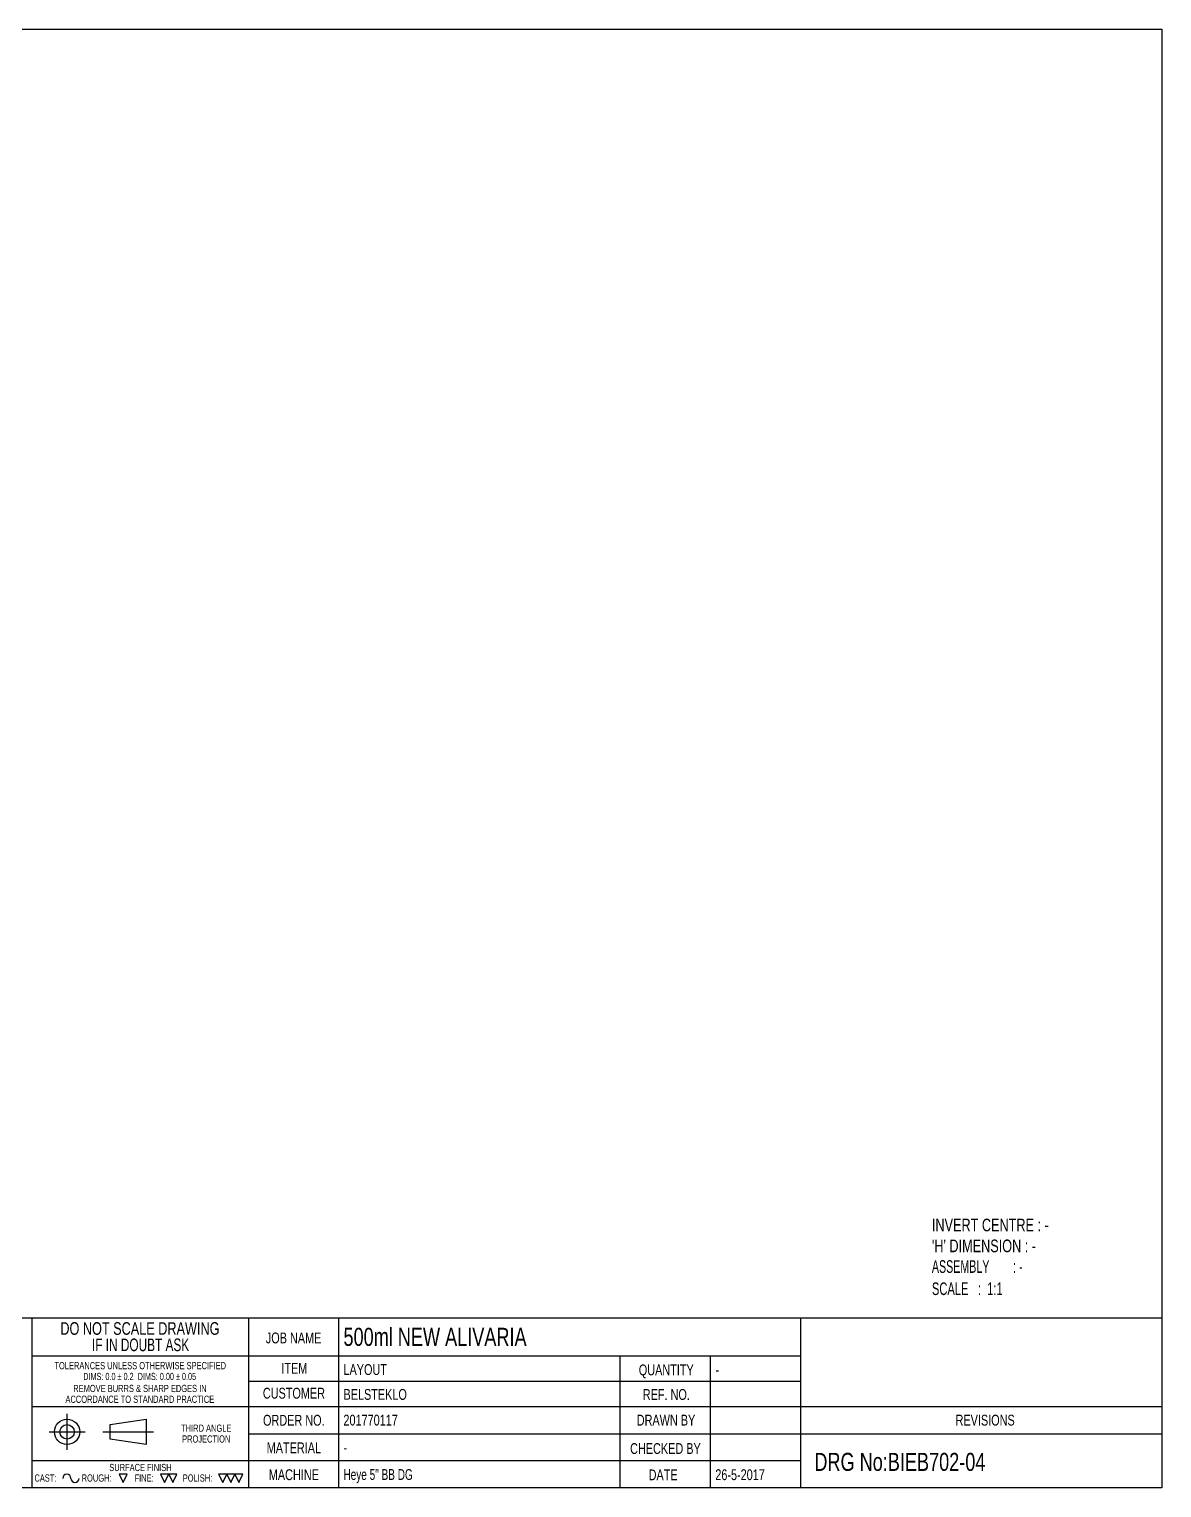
# Model space of a CAD drawing. Header units: millimetres. Extents: x 8 to 586, y 8 to 412.
# Drawn here: x 272.3 to 586, y 8 to 412 of the extents above; entities that cross this region are included whole.
import ezdxf

# ---------------------------------------------------------------- set-up
doc = ezdxf.new("R2010")
doc.units = ezdxf.units.MM
doc.layers.add('DIMENSIONS', color=2, linetype='Continuous')
doc.layers.add('TEXT', color=2, linetype='Continuous')
doc.layers.add('OUTLINE', color=7, linetype='Continuous', lineweight=25)
doc.styles.add('SLDTEXTSTYLE0', font='TXT', dxfattribs={"width": 0.75})
doc.styles.add('SLDTEXTSTYLE1', font='TXT', dxfattribs={"width": 0.691176})
doc.styles.add('SLDTEXTSTYLE2', font='TXT', dxfattribs={"width": 0.7})
doc.styles.add('SLDTEXTSTYLE3', font='TXT', dxfattribs={"width": 0.692308})
doc.styles.add('SLDTEXTSTYLE4', font='TXT', dxfattribs={"width": 0.631579})
doc.styles.add('SLDTEXTSTYLE5', font='TXT', dxfattribs={"width": 0.660714})
doc.dimstyles.new('SLDDIMSTYLE4', dxfattribs={"dimtxt": 3.5, "dimasz": 2, "dimexe": 0, "dimexo": 0.0625, "dimgap": 0.875, "dimtad": 1, "dimrnd": 1e-09, "dimzin": 12, "dimdsep": 46, "dimtxsty": 'SLDTEXTSTYLE0', "dimsah": 1, "dimcen": 0, "dimadec": 0, "dimazin": 3, "dimtfac": 1, "dimtofl": 0, "dimtmove": 0, "dimatfit": 3, "dimfxl": 0, "dimfrac": 2, "dimtolj": 1, "dimtzin": 12, "dimarcsym": 0})
doc.dimstyles.new('SLDDIMSTYLE6', dxfattribs={"dimtxt": 3.5, "dimasz": 2, "dimexe": 0, "dimexo": 0.0625, "dimgap": 0.875, "dimtad": 1, "dimrnd": 1e-09, "dimzin": 12, "dimdsep": 46, "dimtxsty": 'SLDTEXTSTYLE0', "dimsah": 1, "dimcen": 0, "dimadec": 0, "dimazin": 3, "dimtfac": 1, "dimtofl": 0, "dimtmove": 0, "dimatfit": 3, "dimfxl": 0, "dimfrac": 2, "dimtolj": 1, "dimtzin": 12, "dimarcsym": 0})

# ---------------------------------------------------------------- blocks, each defined once
blk = doc.blocks.new('SW_NOTE_1')
at = {"layer": 'TEXT', "color": 0, "char_height": 2, "attachment_point": 2, "style": 'SLDTEXTSTYLE0'}
for s, insert in [('THIRD ANGLE', (8.34, 2.57)), ('PROJECTION', (8.33, -0.43))]:
    blk.add_mtext(s, dxfattribs=dict(at, insert=insert))
blk = doc.blocks.new('SW_NOTE_2')
at = {"layer": 'TEXT', "color": 0, "char_height": 2, "attachment_point": 2, "style": 'SLDTEXTSTYLE0'}
for s, insert in [('REMOVE BURRS & SHARP EDGES IN', (21.78, 2.57)), ('ACCORDANCE TO STANDARD PRACTICE', (21.75, -0.43))]:
    blk.add_mtext(s, dxfattribs=dict(at, insert=insert))
blk = doc.blocks.new('SW_NOTE_3')
at = {"layer": 'TEXT', "color": 0, "char_height": 2, "attachment_point": 2}
for s, insert, style in [('TOLERANCES UNLESS OTHERWISE SPECIFIED', (27.09, 2.57), 'SLDTEXTSTYLE0'), ('DIMS: 0.0 ± 0.2  DIMS: 0.00 ± 0.05', (26.93, -0.43), 'SLDTEXTSTYLE1')]:
    blk.add_mtext(s, dxfattribs=dict(at, insert=insert, style=style))
blk = doc.blocks.new('SW_NOTE_4')
at = {"layer": 'TEXT', "color": 0, "char_height": 3.5, "attachment_point": 2}
for s, insert, style in [('DO NOT SCALE DRAWING', (28.71, 4.5), 'SLDTEXTSTYLE0'), ('IF IN DOUBT ASK', (28.89, -0.03), 'SLDTEXTSTYLE2')]:
    blk.add_mtext(s, dxfattribs=dict(at, insert=insert, style=style))
blk = doc.blocks.new('_D_9')
at = {"layer": 'DIMENSIONS'}
blk.add_line((195.8, 149.87), (177.06, 148.22), dxfattribs=at)
blk.add_solid([(195.8, 149.87), (193.76, 150.19), (193.85, 149.19)], dxfattribs=at)
at = {"layer": 'DIMENSIONS', "insert": (176.66, 152.72), "char_height": 3.5, "attachment_point": 1, "rotation": 5.0119, "style": 'SLDTEXTSTYLE0'}
blk.add_mtext('R108,02', dxfattribs=at)
blk = doc.blocks.new('_D_30')
at = {"layer": 'DIMENSIONS'}
blk.add_line((193.81, 194.68), (180.25, 194.1), dxfattribs=at)
blk.add_solid([(193.81, 194.68), (191.79, 195.09), (191.83, 194.09)], dxfattribs=at)
at = {"layer": 'DIMENSIONS', "insert": (180.06, 198.61), "char_height": 3.5, "attachment_point": 1, "rotation": 2.424, "style": 'SLDTEXTSTYLE0'}
blk.add_mtext('R200', dxfattribs=at)

msp = doc.modelspace()

# ---------------------------------------------------------------- linework, layer by layer
at = {"layer": 'OUTLINE'}
for p, q in [((8, 412), (586, 412)), ((586, 412), (586, 8)), ((586, 55), (183, 55)), ((273, 55), (273, 8)), ((333, 55), (333, 8)), ((358, 55), (358, 8)), ((486, 8), (486, 55)), ((333, 44.5), (273, 44.5)), ((486, 44.5), (333, 44.5)), ((436, 8), (436, 44.5)), ((461, 8), (461, 44.5)), ((333, 37.5), (486, 37.5)), ((273, 30.5), (586, 30.5)), ((282.776, 18.5), (282.776, 28.5)), ((294.675, 25.5), (304.675, 27)), ((294.675, 21.5), (294.675, 25.5)), ((304.675, 27), (304.675, 20)), ((277.776, 23.5), (287.776, 23.5)), ((292.675, 23.5), (306.675, 23.5)), ((304.675, 20), (294.675, 21.5)), ((333, 23), (486, 23)), ((486, 23), (586, 23)), ((486, 15.5), (273, 15.5)), ((299.419, 11.75), (297.169, 11.75)), ((297.169, 11.75), (298.294, 9.5)), ((298.294, 9.5), (299.419, 11.75)), ((310.932, 11.75), (308.682, 11.75)), ((308.682, 11.75), (309.807, 9.5)), ((309.807, 9.5), (310.932, 11.75)), ((313.182, 11.75), (310.932, 11.75)), ((310.932, 11.75), (312.057, 9.5)), ((312.057, 9.5), (313.182, 11.75)), ((327, 11.75), (324.75, 11.75)), ((324.75, 11.75), (325.875, 9.5)), ((325.875, 9.5), (327, 11.75)), ((329.25, 11.75), (327, 11.75)), ((327, 11.75), (328.125, 9.5)), ((328.125, 9.5), (329.25, 11.75)), ((331.5, 11.75), (329.25, 11.75)), ((329.25, 11.75), (330.375, 9.5)), ((330.375, 9.5), (331.5, 11.75)), ((586, 8), (8, 8))]:
    msp.add_line(p, q, dxfattribs=at)
for radius in [3.5, 2]:
    msp.add_circle((282.776, 23.5), radius, dxfattribs=at)
for centre, start, end in [((282.708, 10.625), 0, 180), ((284.958, 10.625), 180, 0)]:
    msp.add_arc(centre, 1.125, start, end, dxfattribs=at)

# ---------------------------------------------------------------- block references
at = {"layer": 'TEXT'}
for name, p in [('SW_NOTE_4', (274.247, 49.382)), ('SW_NOTE_3', (275.956, 40.275)), ('SW_NOTE_2', (281.179, 33.954)), ('SW_NOTE_1', (312.989, 22.954))]:
    msp.add_blockref(name, p, dxfattribs=at)

# ---------------------------------------------------------------- texts
for s, insert, char_height, attachment_point, style in [('INVERT CENTRE : -', (522.315, 82.546), 3.5, 1, 'SLDTEXTSTYLE0'), ("'H' DIMENSION : -", (522.315, 76.762), 3.5, 1, 'SLDTEXTSTYLE0'), ('ASSEMBLY        : -', (522.315, 71.044), 3.5, 1, 'SLDTEXTSTYLE4'), ('SCALE   :  1:1', (522.315, 64.897), 3.5, 1, 'SLDTEXTSTYLE5'), ('500ml NEW ALIVARIA', (359.336, 52.316), 5, 1, 'SLDTEXTSTYLE0'), ('JOB NAME', (345.519, 51.011), 3, 2, 'SLDTEXTSTYLE0'), ('ITEM', (345.718, 42.585), 3, 2, 'SLDTEXTSTYLE0'), ('LAYOUT', (359.336, 42.251), 3, 1, 'SLDTEXTSTYLE0'), ('QUANTITY', (448.739, 42.165), 3, 2, 'SLDTEXTSTYLE0'), ('-', (462.355, 42.211), 3, 1, 'SLDTEXTSTYLE0'), ('CUSTOMER', (345.615, 35.709), 3, 2, 'SLDTEXTSTYLE0'), ('BELSTEKLO', (359.336, 35.375), 3, 1, 'SLDTEXTSTYLE0'), ('REF. NO.', (448.755, 35.353), 3, 2, 'SLDTEXTSTYLE0'), ('201770117', (359.329, 28.254), 3, 1, 'SLDTEXTSTYLE0'), ('REVISIONS', (537.064, 28.244), 3, 2, 'SLDTEXTSTYLE0'), ('ORDER NO.', (345.584, 28.208), 3, 2, 'SLDTEXTSTYLE0'), ('DRAWN BY', (448.674, 28.244), 3, 2, 'SLDTEXTSTYLE0'), ('MATERIAL', (345.591, 20.587), 3, 2, 'SLDTEXTSTYLE0'), ('CHECKED BY', (448.516, 20.382), 3, 2, 'SLDTEXTSTYLE0'), ('-', (359.329, 20.645), 3, 1, 'SLDTEXTSTYLE0'), ('DRG No:BIEB702-04', (489.76, 17.689), 5, 1, 'SLDTEXTSTYLE0'), ('SURFACE FINISH', (303.101, 14.636), 2, 2, 'SLDTEXTSTYLE0'), ('MACHINE', (345.589, 13.137), 3, 2, 'SLDTEXTSTYLE0'), ('Heye 5" BB DG', (359.329, 13.183), 3, 1, 'SLDTEXTSTYLE3'), ('DATE', (447.87, 13.089), 3, 2, 'SLDTEXTSTYLE0'), ('26-5-2017', (462.319, 13.135), 3, 1, 'SLDTEXTSTYLE0'), ('CAST:', (273.741, 11.719), 2, 1, 'SLDTEXTSTYLE0'), ('ROUGH:', (286.818, 11.719), 2, 1, 'SLDTEXTSTYLE0'), ('FINE:', (301.472, 11.719), 2, 1, 'SLDTEXTSTYLE0'), ('POLISH:', (314.824, 11.719), 2, 1, 'SLDTEXTSTYLE0')]:
    msp.add_mtext(s, dxfattribs=dict(at, insert=insert, char_height=char_height, attachment_point=attachment_point, style=style))

# ---------------------------------------------------------------- dimensions: what is measured, and where the dimension line sits
at = {"layer": 'DIMENSIONS'}
for center, mpoint, dimstyle, picture, middle in [((393.632, 203.137), (193.811, 194.678), 'SLDDIMSTYLE6', '_D_30', (185.522, 194.327)), ((303.401, 159.303), (195.797, 149.867), 'SLDDIMSTYLE4', '_D_9', (185.522, 148.966))]:
    dim = msp.add_radius_dim(center=center, mpoint=mpoint, dimstyle=dimstyle, dxfattribs=at)
    dim.commit()
    dim.dimension.update_dxf_attribs({"geometry": picture, "text_midpoint": middle, "dimtype": 164})

doc.saveas('drawing.dxf')
